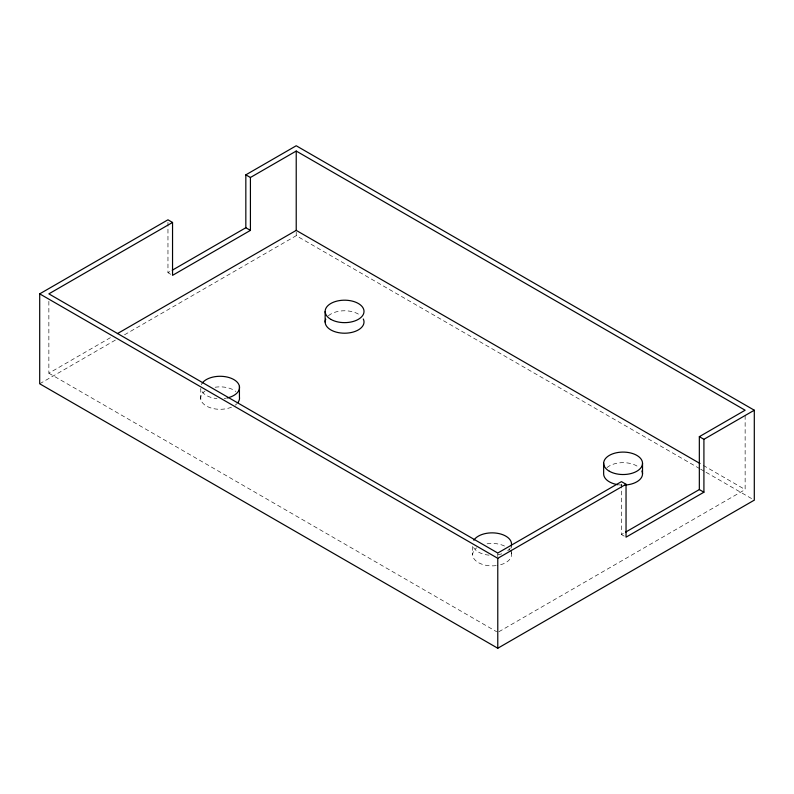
<?xml version="1.0" encoding="UTF-8"?>
<svg xmlns="http://www.w3.org/2000/svg" width="794" height="794" viewBox="0 0 794 794"><rect width="100%" height="100%" fill="white"/><g stroke="black" fill="none" stroke-linecap="round" stroke-linejoin="round"><path stroke-width="0.6" stroke-dasharray="3.97 2.98" d="M167.961 222.27L167.961 272.699L171.167 270.853M48.861 301.293L48.861 373.2L110.971 337.341M39.7 383.78L115.904 339.782M124.489 334.82L296.222 235.679L699.583 468.559M621.454 484.092L621.454 534.521L624.66 532.675M498.85 631.756L745.139 489.561L745.139 415.183M703.256 465.383L745.139 489.561M700.665 469.175L704.953 471.656M706.025 472.271L754.3 500.141M167.961 272.699L170.71 274.287M621.454 534.521L624.203 536.109M48.861 373.2L496.707 631.756M511.525 544.079L511.525 548.783M511.525 549.954L511.525 554.659M497.778 553.031L497.778 556.753M472.658 546.431L472.658 554.659M296.222 231.977L296.222 235.679M200.773 399.233L200.773 388.653A19.433 11.225 0 0 0 217.02 398.578M622.079 485.094A19.433 11.225 0 0 1 619.042 484.866M606.924 467.656A19.433 11.225 0 0 1 639.249 467.656M511.227 552.703A19.433 11.225 0 0 1 497.123 565.497M496.141 565.636A19.433 11.225 0 0 1 475.656 560.643A19.433 11.225 0 0 1 476.678 547.83M487.059 543.821A19.433 11.225 0 0 1 504.915 546.222M508.924 549.051A19.433 11.225 0 0 1 510.86 551.751M328.319 315.843A19.433 11.225 0 0 1 359.89 315.079M237.078 403.541A19.433 11.225 0 0 1 235.173 405.168M231.491 407.173A19.433 11.225 0 0 1 205.974 405.784A19.433 11.225 0 0 1 205.031 391.005M215.114 387.234A19.433 11.225 0 0 1 235.858 391.511M510.353 547.92A19.433 11.225 0 0 1 507.515 550.907M501.808 553.795A19.433 11.225 0 0 1 497.123 554.917M489.044 555.165A19.433 11.225 0 0 1 473.323 546.987M226.072 398.181A19.433 11.225 0 0 1 224.097 398.489M201.259 384.762A19.433 11.225 0 0 1 202.371 382.916"/><path stroke-width="1.19" d="M172.229 270.238L245.832 227.739L245.832 174.849L296.222 145.759L754.3 410.22L754.3 500.141L497.778 648.241L39.7 383.78L39.7 293.859L167.961 219.809L172.546 222.449L172.546 275.349L250.418 230.389L250.418 177.489L296.222 151.049L745.139 410.22L699.335 436.67L699.335 489.561L625.722 532.059M172.546 222.449L48.861 293.859L497.778 553.031L621.454 481.63L626.039 484.271L626.039 537.171L703.911 492.211L703.911 439.31L754.3 410.22M117.393 333.629L296.222 230.389L700.03 463.527M39.7 293.859L497.778 558.321L626.039 484.271M245.832 174.849L250.418 177.489M699.335 436.67L703.911 439.31M245.832 227.739L250.418 230.389M699.335 489.561L703.911 492.211M642.525 463.309L642.525 473.889M603.648 463.309L603.648 473.889A19.433 11.225 0 0 0 618.06 484.727M497.778 558.321L497.778 648.241M325.143 311.516L325.143 322.096M296.222 151.049L296.222 230.389M239.431 386.36L239.431 396.94A19.433 11.225 0 0 1 237.833 402.667M641.86 470.981A19.433 11.225 0 0 1 625.116 485.045M363.305 318.99A19.433 11.225 0 0 1 344.755 333.212A19.433 11.225 0 0 1 325.768 319.188M473.829 540.248A19.433 11.225 0 0 1 497.123 533.24A19.433 11.225 0 0 1 511.227 546.034M202.371 382.916A19.433 11.225 0 0 1 234.23 379.8A19.433 11.225 0 0 1 227.024 397.993M609.345 471.239A19.433 11.225 0 0 0 641.86 466.217A19.433 11.225 0 0 0 618.06 452.471A19.433 11.225 0 0 0 609.345 471.239M330.959 319.416A19.433 11.225 0 0 0 363.394 314.226A19.433 11.225 0 0 0 339.385 300.598A19.433 11.225 0 0 0 330.959 319.416"/></g></svg>
